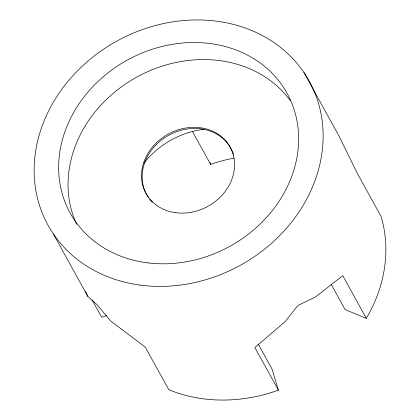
<?xml version="1.0" encoding="UTF-8"?>
<svg xmlns="http://www.w3.org/2000/svg" width="420" height="420" viewBox="0 0 420 420"><rect width="100%" height="100%" fill="white"/><g stroke="black" fill="none" stroke-linecap="round" stroke-linejoin="round"><path stroke-width="0.63" d="M106.559 315.536L101.703 317.289L91.975 299.675M303.959 72.513L338.468 135.025L357.514 173.749L381.045 216.374A149.163 127.99 -28.9 0 1 366.314 318.344L345.135 309.614L331.018 284.041M53.298 233.825L87.806 296.342L97.052 304.71L110.691 321.038L145.262 347.083L168.787 389.707A149.163 127.99 -28.9 0 0 278.397 390.143L272.118 369.243L258.316 344.237M366.314 318.344L342.783 275.719L315.037 297.244L297.843 305.508L285.049 321.731L254.867 347.519L278.397 390.143M192.428 131.46L210.625 164.419A123.879 106.297 -28.9 0 1 234.04 158.177M85.727 291.653L87.806 296.342M210.073 162.577L210.625 164.419M76.634 224.249A123.879 106.297 -28.9 0 1 134.122 78.598A123.879 106.297 -28.9 0 1 290.272 100.606M143.882 163.159A79.637 68.334 -28.9 0 1 203.936 129.281M152.339 202.262A48.032 41.218 -28.9 0 1 149.803 199.374M148.307 197.327A48.032 41.218 -28.9 0 1 170.646 134.269A48.032 41.218 -28.9 0 1 233.457 154.502M140.852 285.191A149.163 127.99 -28.9 0 0 318.297 102.711A149.163 127.99 -28.9 0 0 76.729 71.61A149.163 127.99 -28.9 0 0 140.852 285.191M147.257 262.815A123.879 106.297 -28.9 0 0 294.625 111.263A123.879 106.297 -28.9 0 0 94.001 85.433A123.879 106.297 -28.9 0 0 147.257 262.815M175.875 212.735A48.032 41.218 -28.9 0 0 233.016 153.967A48.032 41.218 -28.9 0 0 155.227 143.955A48.032 41.218 -28.9 0 0 175.875 212.735"/></g></svg>
